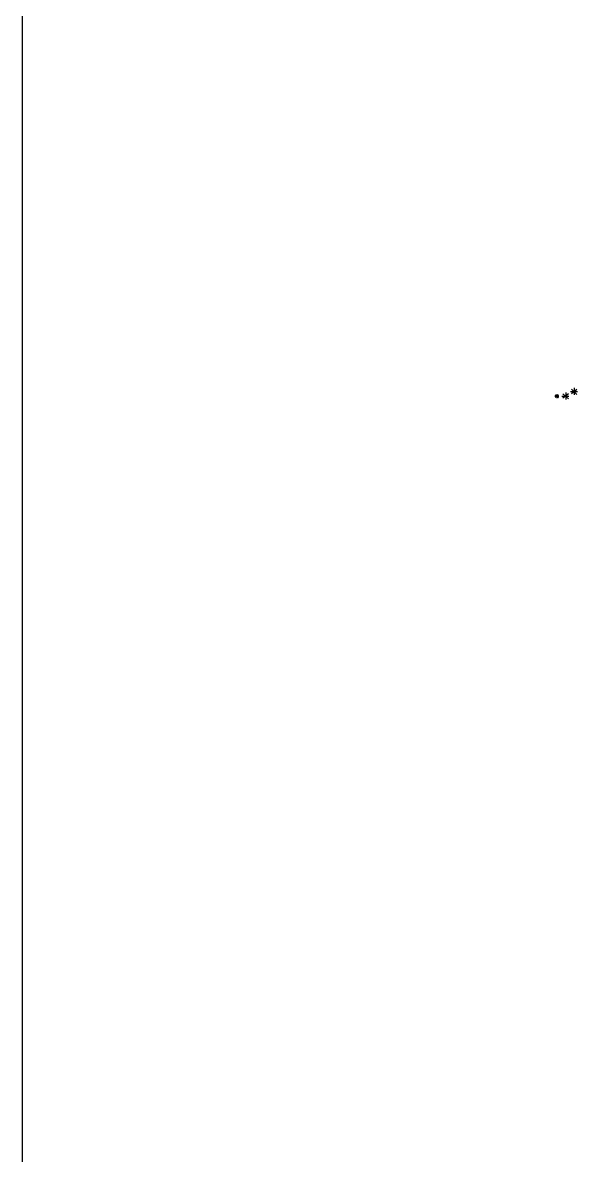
# Model space of a CAD drawing. Header units: millimetres. Extents: x 21129 to 2803301, y -510327 to 166837.
# Drawn here: x 311892 to 316321, y -130306 to -121290 of the extents above; entities that cross this region are included whole.
import ezdxf

# ---------------------------------------------------------------- set-up
doc = ezdxf.new("R2010")
doc.units = ezdxf.units.MM
doc.layers.add('....01_TNT_A_DRAWING', color=7, linetype='Continuous')
doc.layers.add('....13_TNT_F_TREE', color=76, linetype='Continuous', transparency=0.5)

# ---------------------------------------------------------------- blocks, each defined once
blk = doc.blocks.new('md-cay12')
for p, q in [((-1340.4, 2120.6), (-1356.4, 2120.6)), ((-1354, 2126.8), (-1341.8, 2115)), ((-1341.8, 2126.3), (-1354, 2116.4)), ((-1347.9, 2129.6), (-1347.9, 2113.6)), ((-1299.5, 2121.2), (-1327.4, 2121.2)), ((-1323.3, 2131.9), (-1302, 2111.4)), ((-1302, 2131.1), (-1323.3, 2113.9)), ((-1312.6, 2136.8), (-1312.6, 2108.9)), ((-1265.2, 2139.1), (-1293.1, 2139.1)), ((-1289, 2149.8), (-1267.7, 2129.3)), ((-1267.7, 2149), (-1289, 2131.7)), ((-1278.4, 2154.7), (-1278.4, 2126.8))]:
    blk.add_line(p, q)
blk = doc.blocks.new('.TNT_KHUNG LAYOUT_2')
at = {"color": 14}
blk.add_lwpolyline([(15, 312), (435, 312), (435, 15), (15, 15)], close=True, dxfattribs=at)

msp = doc.modelspace()

# ---------------------------------------------------------------- block references
at = {"layer": '....01_TNT_A_DRAWING', "xscale": 200, "yscale": 200, "zscale": 200}
msp.add_blockref('.TNT_KHUNG LAYOUT_2', (308892.4, -163162.9), dxfattribs=at)
at = {"layer": '....13_TNT_F_TREE', "xscale": 2, "yscale": 2, "zscale": 2}
msp.add_blockref('md-cay12', (318838.1, -128507.5), dxfattribs=at)

doc.saveas('drawing.dxf')
